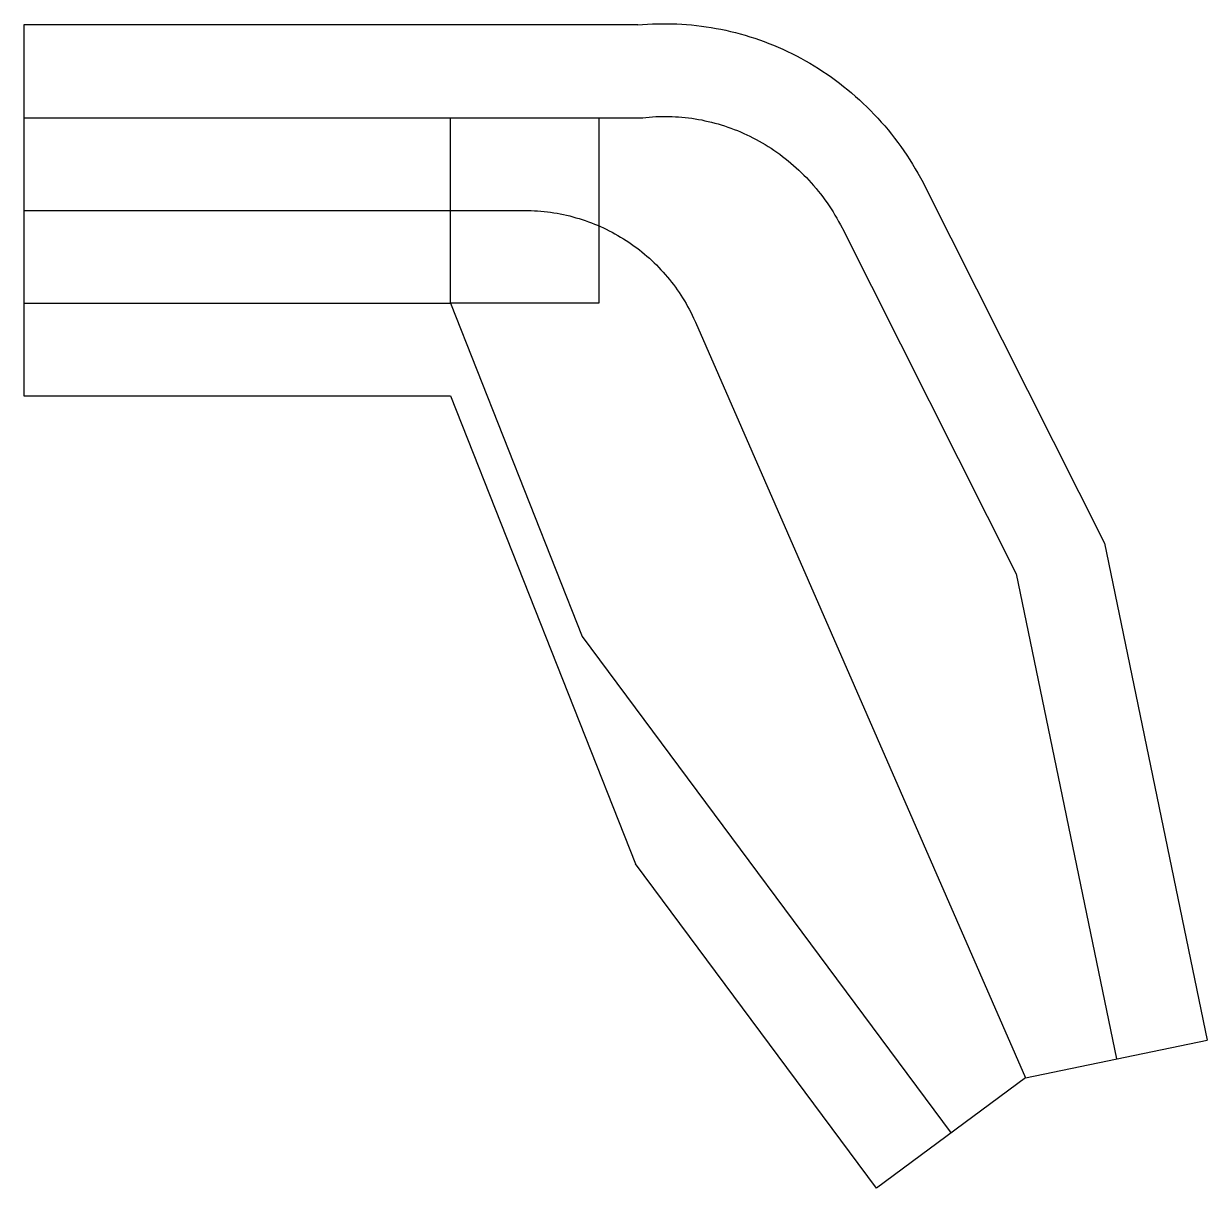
# Model space of a CAD drawing. Header units: metres. Extents: x -10000 to 13627, y -19528 to 3730.
import ezdxf

# ---------------------------------------------------------------- set-up
doc = ezdxf.new("R2010")
doc.units = ezdxf.units.M

msp = doc.modelspace()

# ---------------------------------------------------------------- linework, layer by layer
at = {"color": 1}
for p, q in [((-10000, 3704), (-10000, -3704)), ((2258, 3704), (-10000, 3704)), ((-10000, 1852), (2358, 1852)), ((7996, 471), (11573, -6643)), ((6342, -361), (9809, -7257)), ((-10000, -1852), (-1482, -1852)), ((-1482, -1852), (1151, -8506)), ((-10000, -3704), (-1482, -3704)), ((-1482, -3704), (2214, -13046)), ((11573, -6643), (13627, -16570)), ((9809, -7257), (11814, -16945)), ((1151, -8506), (8513, -18424)), ((7026, -19528), (2214, -13046)), ((10000, -17321), (13627, -16570)), ((10000, -17321), (7026, -19528))]:
    msp.add_line(p, q, dxfattribs=at)
for points in [[(2258, 3704), (2355, 3713), (2452, 3720), (2549, 3725), (2646, 3728), (2744, 3730), (2841, 3730), (2939, 3729), (3037, 3726), (3135, 3721), (3233, 3714), (3331, 3705), (3429, 3695), (3527, 3683), (3625, 3670), (3723, 3655), (3820, 3637), (3918, 3619), (4015, 3598), (4112, 3576), (4208, 3552), (4305, 3526), (4401, 3499), (4496, 3470), (4592, 3439), (4686, 3407), (4781, 3372), (4875, 3337), (4968, 3299), (5061, 3260), (5153, 3219), (5245, 3176), (5336, 3132), (5426, 3086), (5516, 3039), (5605, 2990), (5693, 2939), (5781, 2887), (5867, 2833), (5953, 2777), (6038, 2720), (6122, 2661), (6205, 2601), (6287, 2540), (6368, 2476), (6448, 2412), (6527, 2346), (6605, 2278), (6682, 2209), (6758, 2139), (6833, 2067), (6906, 1993), (6978, 1919), (7050, 1843), (7119, 1766), (7188, 1687), (7255, 1607), (7321, 1526), (7386, 1443), (7449, 1360), (7511, 1275), (7571, 1189), (7630, 1102), (7688, 1013), (7744, 924), (7798, 834), (7851, 742), (7903, 649), (7953, 556), (7996, 471)], [(1482, -1852), (-1482, -1852), (-1482, 1852), (1482, 1852), (1482, -1852)], [(2358, 1852), (2422, 1859), (2486, 1865), (2551, 1870), (2616, 1874), (2681, 1877), (2746, 1878), (2811, 1878), (2877, 1878), (2942, 1876), (3008, 1873), (3074, 1869), (3139, 1863), (3205, 1857), (3271, 1849), (3337, 1840), (3403, 1830), (3468, 1819), (3534, 1807), (3600, 1793), (3665, 1778), (3731, 1763), (3796, 1746), (3861, 1727), (3925, 1708), (3990, 1687), (4054, 1666), (4118, 1643), (4182, 1619), (4246, 1594), (4309, 1567), (4372, 1540), (4434, 1511), (4496, 1481), (4558, 1450), (4619, 1418), (4680, 1385), (4740, 1351), (4800, 1315), (4859, 1279), (4918, 1241), (4976, 1202), (5034, 1163), (5091, 1122), (5147, 1080), (5203, 1037), (5258, 993), (5313, 947), (5366, 901), (5420, 854), (5472, 806), (5523, 757), (5574, 706), (5624, 655), (5673, 603), (5722, 550), (5769, 496), (5816, 441), (5862, 385), (5907, 329), (5951, 271), (5994, 212), (6036, 153), (6077, 93), (6117, 32), (6156, -30), (6194, -93), (6232, -156), (6268, -220), (6303, -285), (6336, -350), (6342, -361)], [(-10000, 0), (0, 0), (65, -1), (130, -2), (195, -5), (259, -9), (324, -14), (389, -20), (453, -28), (518, -36), (582, -46), (646, -57), (710, -68), (773, -81), (837, -95), (900, -110), (963, -127), (1025, -144), (1087, -163), (1149, -182), (1211, -203), (1272, -224), (1333, -247), (1393, -271), (1453, -296), (1513, -322), (1572, -348), (1630, -376), (1689, -405), (1746, -435), (1803, -466), (1860, -498), (1916, -531), (1971, -565), (2026, -600), (2080, -636), (2133, -673), (2186, -710), (2238, -749), (2290, -788), (2341, -829), (2391, -870), (2440, -912), (2489, -955), (2537, -999), (2584, -1044), (2630, -1089), (2676, -1136), (2720, -1183), (2764, -1231), (2807, -1279), (2849, -1329), (2891, -1379), (2931, -1430), (2970, -1481), (3009, -1533), (3047, -1586), (3084, -1640), (3119, -1694), (3154, -1748), (3188, -1804), (3221, -1860), (3253, -1916), (3284, -1973), (3314, -2031), (3343, -2089), (3371, -2148), (3398, -2207), (3408, -2231), (10000, -17321)]]:
    msp.add_lwpolyline(points, dxfattribs=at)

doc.saveas('drawing.dxf')
